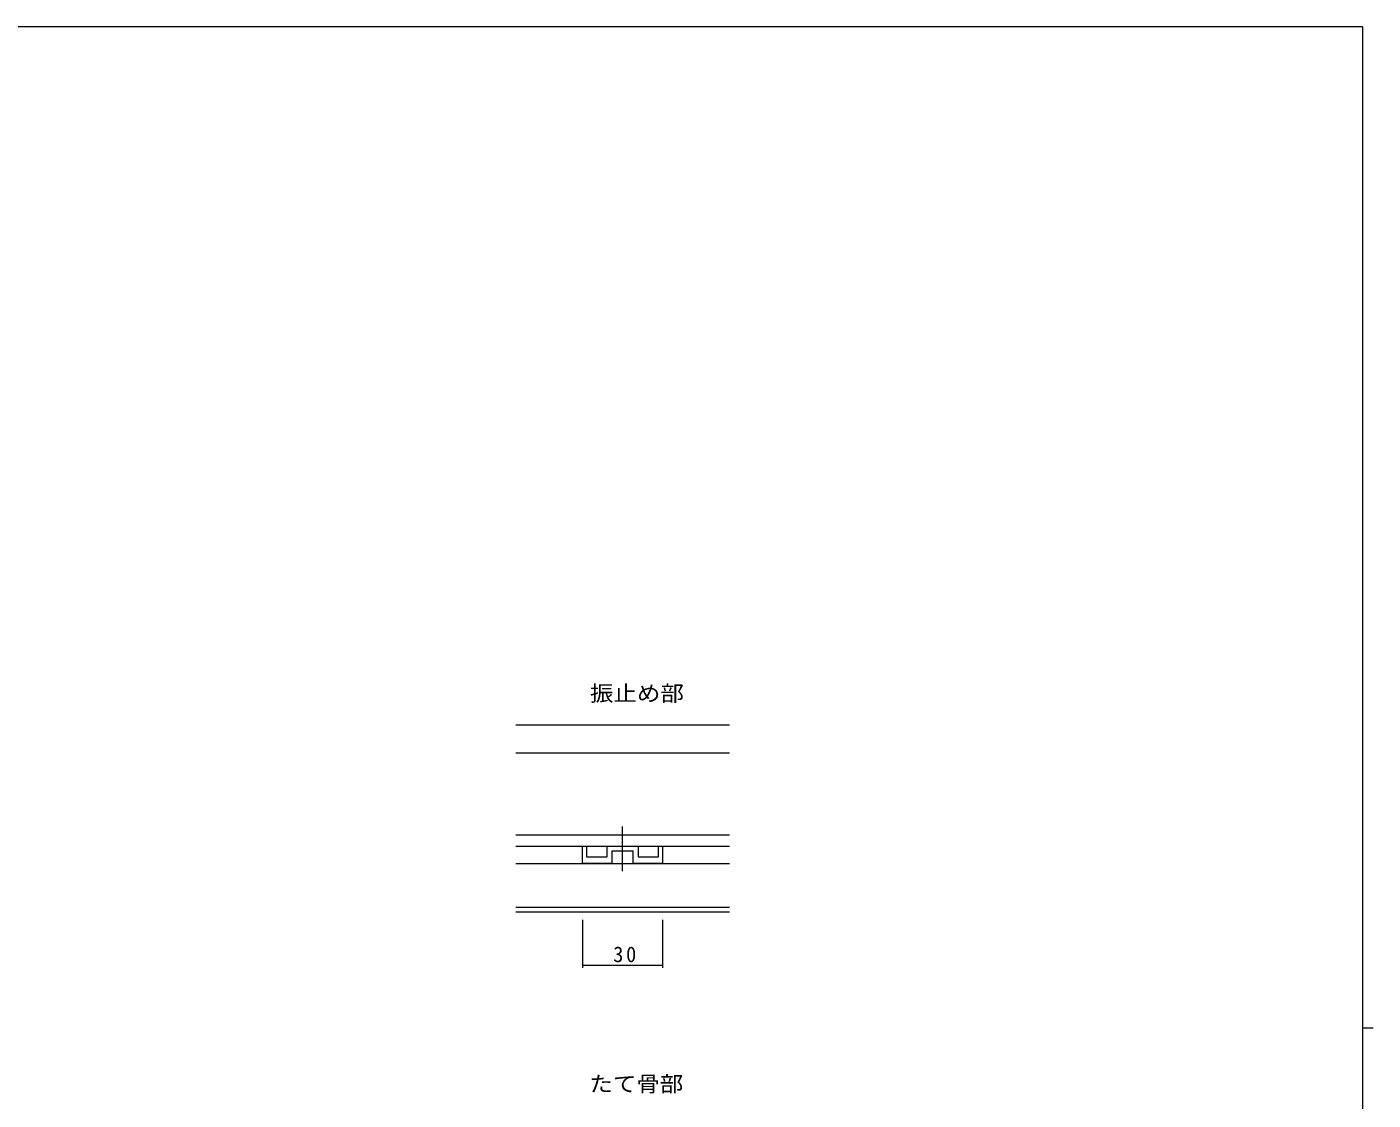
# Model space of a CAD drawing. Units: millimetres, scale not verified. Extents: x -841 to 292, y -594 to 212.
# Drawn here: x -237 to 267, y -194 to 208 of the extents above; entities that cross this region are included whole.
import ezdxf
from ezdxf.enums import TextEntityAlignment as Align

# ---------------------------------------------------------------- set-up
doc = ezdxf.new("R2010")
doc.units = ezdxf.units.MM
doc.header["$LTSCALE"] = 2
doc.linetypes.add('CHAIN2', pattern=[12, 9, -1, 1, -1])
for name, color, linetype, lineweight in [('0-1_YKK_ZWAK', 7, 'Continuous', 9), ('0-3_YKK_11', 7, 'Continuous', 9), ('0-4_YKK_12', 2, 'Continuous', 9), ('0-5_YKK_D', 6, 'Continuous', 9), ('0-6_YKK_13', 4, 'Continuous', 9)]:
    doc.layers.add(name, color=color, linetype=linetype, lineweight=lineweight)
doc.layers.add('0-2_USER1', color=7, linetype='Continuous')
doc.styles.add('ＭＳ ゴシック', font='')
doc.styles.get('ＭＳ ゴシック').set_extended_font_data('MS Gothic')

msp = doc.modelspace()

# ---------------------------------------------------------------- linework, layer by layer
at = {"layer": '0-1_YKK_ZWAK'}
for p, q in [((263, 208), (-837, 208)), ((263, 208), (263, -542)), ((263, -167), (267, -167))]:
    msp.add_line(p, q, dxfattribs=at)
at = {"layer": '0-3_YKK_11'}
for p, q in [((-29.243, -98.959), (-27.743, -98.959)), ((-29.243, -105.459), (-29.243, -98.959)), ((-27.743, -98.959), (-27.743, -102.959)), ((-20.043, -102.959), (-20.043, -98.959)), ((-20.043, -98.959), (-8.443, -98.959)), ((-18.243, -100.759), (-18.243, -105.459)), ((-10.243, -100.759), (-18.243, -100.759)), ((-10.243, -105.459), (-10.243, -100.759)), ((-8.443, -98.959), (-8.443, -102.959)), ((-0.743, -98.959), (0.757, -98.959)), ((-0.743, -102.959), (-0.743, -98.959)), ((0.757, -98.959), (0.757, -105.459)), ((-18.243, -105.459), (-29.243, -105.459)), ((-27.743, -102.959), (-20.043, -102.959)), ((0.757, -105.459), (-10.243, -105.459)), ((-8.443, -102.959), (-0.743, -102.959))]:
    msp.add_line(p, q, dxfattribs=at)
at = {"layer": '0-4_YKK_12'}
for p, q in [((-54.243, -53.459), (25.757, -53.459)), ((-54.243, -63.959), (25.757, -63.959)), ((-54.243, -94.659), (25.757, -94.659)), ((-54.243, -98.959), (25.757, -98.959)), ((-54.243, -105.459), (25.757, -105.459)), ((-54.243, -121.829), (25.757, -121.829)), ((-54.243, -123.459), (25.757, -123.459))]:
    msp.add_line(p, q, dxfattribs=at)
at = {"layer": '0-5_YKK_D'}
for p, q in [((-29.243, -126.459), (-29.243, -144.459)), ((0.757, -126.459), (0.757, -144.459)), ((-29.243, -143.459), (0.757, -143.459))]:
    msp.add_line(p, q, dxfattribs=at)
for centre, start, end in [((-29.243, -143.459), 0, 180), ((-29.243, -143.459), 180, 0), ((0.757, -143.459), 0, 180), ((0.757, -143.459), 180, 0)]:
    msp.add_arc(centre, 0.106, start, end, dxfattribs=at)
at = {"layer": '0-6_YKK_13', "linetype": 'CHAIN2'}
msp.add_line((-14.243, -108.259), (-14.243, -91.521), dxfattribs=at)

# ---------------------------------------------------------------- texts
at = {"layer": '0-2_USER1', "style": 'ＭＳ ゴシック', "width": 1.1}
for s, p in [('振止め部', (-26.485, -46.348)), ('たて骨部', (-26.696, -192.663))]:
    msp.add_text(s, height=5.865, dxfattribs=at).set_placement(p, align=Align.BOTTOM_LEFT)
at = {"layer": '0-5_YKK_D', "color": 7, "insert": (-17.763, -142.459), "char_height": 5.865, "attachment_point": 7, "style": 'ＭＳ ゴシック'}
msp.add_mtext('\\T1.27;\\W0.95;30', dxfattribs=at)

doc.saveas('drawing.dxf')
